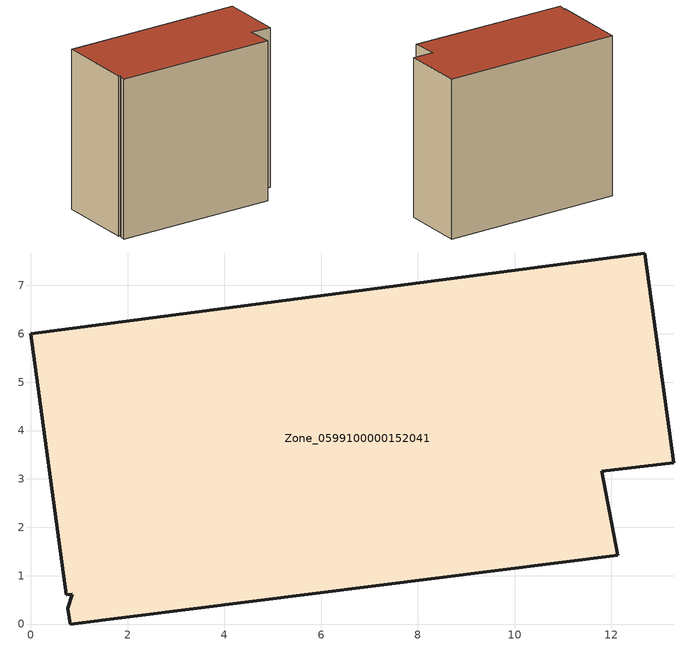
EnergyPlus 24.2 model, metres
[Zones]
Zone_0599100000152041
 floor ground (C_G): 0.81,0 0.77,0.32 0.85,0.62 0.73,0.6 0,6 12.69,7.67 13.29,3.33 11.8,3.16 12.13,1.42 z0
 wall outside (C_F): 0.81,0 12.13,1.42 11.8,3.16 13.29,3.33 12.69,7.67 0,6 0.73,0.6 0.85,0.62 0.77,0.32 0.81,0 z0:11.41
 roof outside (C_R): 0.77,0.32 0.81,0 12.13,1.42 11.8,3.16 13.29,3.33 12.69,7.67 0,6 0.73,0.6 0.85,0.62 z11.41
[BUILDING]
Pand.0599100000152041: North Axis=0; Terrain=City; Loads Convergence Tolerance Value=0.04; Temperature Convergence Tolerance Value=0.4; Solar Distribution=FullExterior; Maximum Number of Warmup Days=25; Minimum Number of Warmup Days=1
[Site:Location]
Rotterdam.The.Hague.AP_ZH_NLD Design_Conditions: Latitude=51.96; Longitude=4.45; Time Zone=1; Elevation=-4.5
[SITE:GROUNDTEMPERATURE:BUILDINGSURFACE]
18, 18, 18, 18, 18, 18, 18, 18, 18, 18, 18, 18
[MATERIAL] Thermal Absorptance=0.9; Solar Absorptance=0.7; Visible Absorptance=0.7
Name | Roughness | Thickness | Conductivity | Density | Specific Heat
G.TI.1946 | MediumSmooth | 0.15 | 1 | 540 | 1210
F.TI.1946 | Rough | 0.3 | 0.857143 | 1920 | 840
R.TI.1946 | MediumRough | 0.2 | 0.1 | 1500 | 1000
[CONSTRUCTION]
C_G: G.TI.1946
C_F: F.TI.1946
C_R: R.TI.1946
[ZONE]
Zone_0599100000152041: Type=1; Multiplier=1; Ceiling Height=Autocalculate; Volume=Autocalculate; Floor Area=autocalculate; Part of Total Floor Area=Yes
[ZONEINFILTRATION:DESIGNFLOWRATE]
Infil_Zone_0599100000152041: Zone or ZoneList or Space or SpaceList=Zone_0599100000152041; Schedule=AlwaysOn; Design Flow Rate Calculation Method=Flow/Area; Flow Rate per Floor Area=0.003; Constant Term Coefficient=1; Temperature Term Coefficient=0; Velocity Term Coefficient=0; Velocity Squared Term Coefficient=0
[HVACTEMPLATE:ZONE:IDEALLOADSAIRSYSTEM]
Zone_0599100000152041: Maximum Heating Supply Air Temperature=50; Minimum Cooling Supply Air Temperature=13; Maximum Heating Supply Air Humidity Ratio=0.0156; Minimum Cooling Supply Air Humidity Ratio=0.0077; Heating Limit=NoLimit; Cooling Limit=NoLimit; Dehumidification Control Type=ConstantSensibleHeatRatio; Cooling Sensible Heat Ratio=0.7; Dehumidification Setpoint=60; Humidification Control Type=None; Humidification Setpoint=30; Outdoor Air Method=None; Outdoor Air Flow Rate per Person=0.00944; Outdoor Air Flow Rate per Zone Floor Area=0; Outdoor Air Flow Rate per Zone=0; Demand Controlled Ventilation Type=None; Outdoor Air Economizer Type=NoEconomizer; Heat Recovery Type=None; Sensible Heat Recovery Effectiveness=0.7; Latent Heat Recovery Effectiveness=0.65
[ZONECONTROL:THERMOSTAT]
ThermostatControl_Zone_0599100000152041: Zone or ZoneList=Zone_0599100000152041; Control Type Schedule=DualSetpointControlType; Control 1=Thermostat_Zone_0599100000152041; Temperature Difference Between Cutout And Setpoint=0
[THERMOSTATSETPOINT:DUALSETPOINT]
Thermostat_Zone_0599100000152041: Heating Setpoint Temperature Schedule=HeatingSetpoint_Zone_0599100000152041; Cooling Setpoint Temperature Schedule=CoolingSetpoint_Zone_0599100000152041
[SCHEDULE:COMPACT]
HeatingSetpoint_Zone_0599100000152041: Through: 12/31, For: AllDays, Until: 24:00, 21
CoolingSetpoint_Zone_0599100000152041: Through: 12/31, For: AllDays, Until: 24:00, 24
DualSetpointControlType: Through: 12/31, For: AllDays, Until: 24:00, 4
AlwaysOn: Through: 12/31, For: AllDays, Until: 24:00, 1
